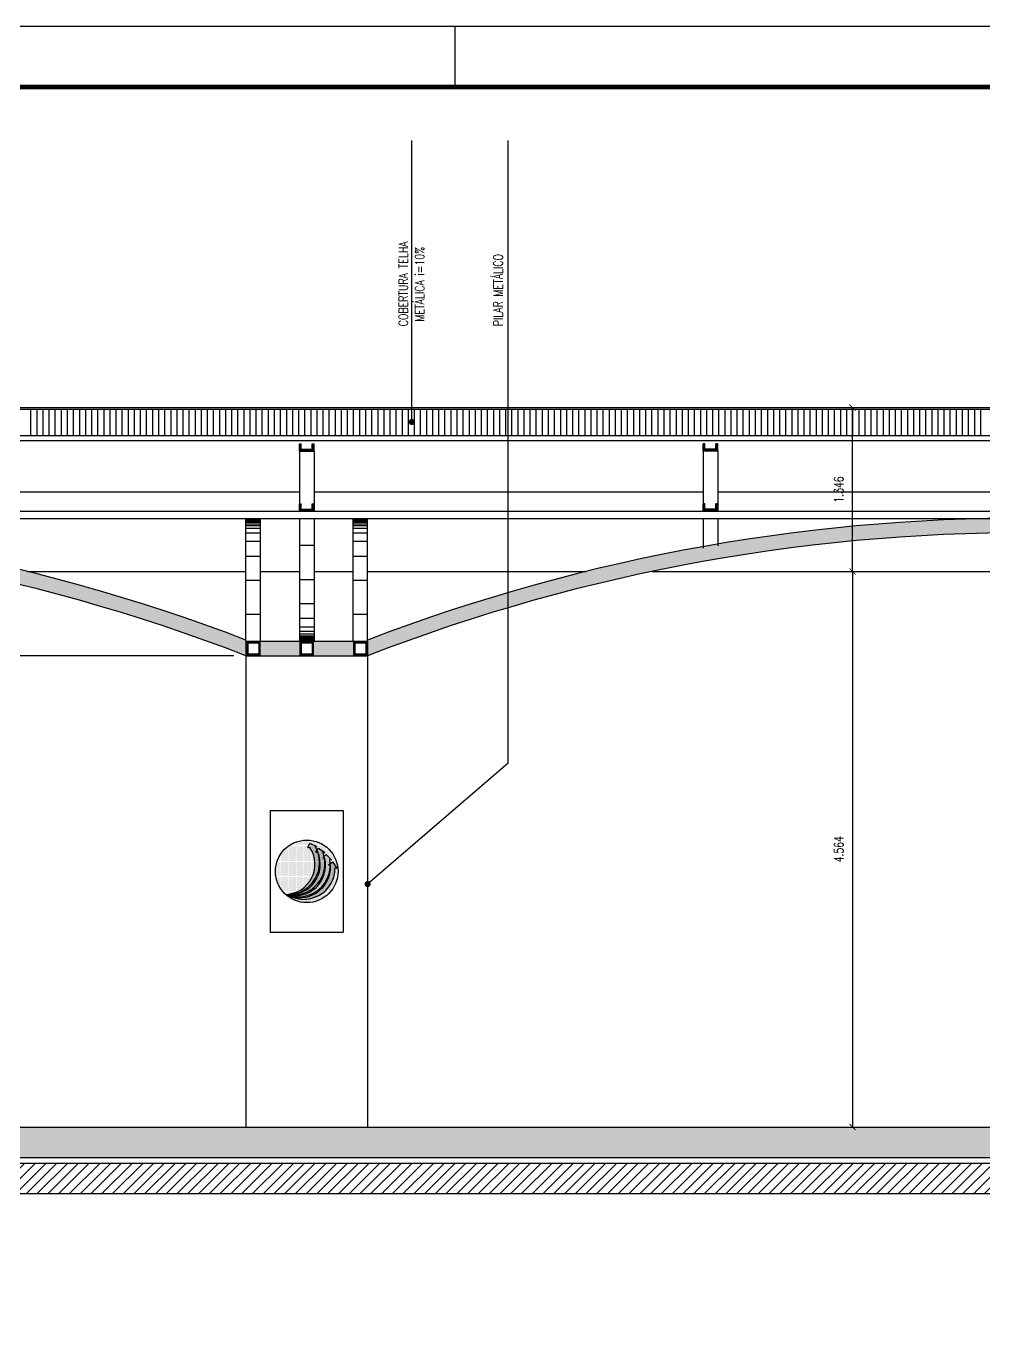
# Model space of a CAD drawing. Extents: x 231.8 to 328.5, y 64.7 to 125.7.
# Drawn here: x 286.98 to 294.85, y 82.44 to 93.19 of the extents above; entities that cross this region are included whole.
import ezdxf

# ---------------------------------------------------------------- set-up
doc = ezdxf.new("R2010")
doc.units = 0
doc.header["$LTSCALE"] = 0.1
doc.header["$MEASUREMENT"] = 0
doc.header["$PDMODE"] = 3
doc.layers.get('0').update_dxf_attribs({"linetype": 'CONTINUOUS'})
doc.layers.get('DEFPOINTS').update_dxf_attribs({"linetype": 'CONTINUOUS'})
for name, color, linetype in [('1', 7, 'CONTINUOUS'), ('ATERRO', 250, 'CONTINUOUS'), ('CALHA', 1, 'CONTINUOUS'), ('COBERTURA', 1, 'CONTINUOUS'), ('CONTRAPISO', 64, 'CONTINUOUS'), ('CONTRAPISO1', 7, 'CONTINUOUS'), ('COTAS', 1, 'CONTINUOUS'), ('ESTRUTURA_METÁLICA', 250, 'CONTINUOUS'), ('INDIC', 1, 'CONTINUOUS'), ('PISO', 250, 'CONTINUOUS'), ('PRANCHA', 15, 'CONTINUOUS'), ('TEXTO_PISO_ÁREA', 1, 'CONTINUOUS')]:
    doc.layers.add(name, color=color, linetype=linetype)
doc.styles.add('STYLE1', font='romans.shx', dxfattribs={"width": 0.75, "height": 0.075})
doc.dimstyles.get("Standard").update_dxf_attribs({"dimtxt": 0.18, "dimasz": 0.18, "dimexe": 0.18, "dimexo": 0.0625, "dimgap": 0.09, "dimtad": 0, "dimtih": 1, "dimtoh": 1, "dimdec": 4, "dimzin": 0, "dimdsep": 46, "dimtxsty": 'Standard', "dimcen": 0.09, "dimadec": 0, "dimazin": 0, "dimtfac": 1, "dimtdec": 4, "dimtofl": 0, "dimtmove": 0, "dimatfit": 3, "dimfxl": 1, "dimtolj": 1, "dimtzin": 0, "dimarcsym": 0})

# ---------------------------------------------------------------- blocks, each defined once
blk = doc.blocks.new('_ARCHTICK')
at = {"color": 0, "linetype": 'ByBlock', "const_width": 0.15}
blk.add_lwpolyline([(-0.5, -0.5), (0.5, 0.5)], dxfattribs=at)
blk = doc.blocks.new('*D198')
at = {"color": 1, "linetype": 'ByBlock'}
for p, q in [((288.6864198995581, 88.02217440926124), (284.963445198576, 88.02217440926124)), ((285.063445198576, 88.02217440926124), (285.063445198576, 84.15081035262688))]:
    blk.add_line(p, q, dxfattribs=at)
at = {"layer": 'DEFPOINTS', "color": 0, "linetype": 'ByBlock'}
for p in [(288.7864198995582, 88.02217440926124), (285.063445198576, 84.15081035262688), (285.063445198576, 84.15081035262688)]:
    blk.add_point(p, dxfattribs=at)
at = {"color": 1, "linetype": 'ByBlock', "xscale": 0.05, "yscale": 0.05, "zscale": 0.05}
for p, rotation in [((285.063445198576, 88.02217440926124), 90), ((285.063445198576, 84.15081035262688), 270)]:
    blk.add_blockref('_ARCHTICK', p, dxfattribs=dict(at, rotation=rotation))
at = {"color": 60, "linetype": 'ByBlock', "insert": (284.950945198576, 86.08649238094405), "char_height": 0.075, "attachment_point": 5, "rotation": 90, "style": 'STYLE1'}
blk.add_mtext('\\A1;3.871', dxfattribs=at)
blk = doc.blocks.new('LOGO2')
h = blk.add_hatch()
h.set_pattern_fill('DOTS', color=142, scale=0.1406047053533399, style=0)
h.set_pattern_definition([(0, (-113.5994668632571, -38.83720869109546), (0.004393897042291872, 0.008787794084583744), [0, -0.008787794084583744])])
h.paths.add_polyline_path([(-0.2568859004041713, 0, 1), (0.2568859004041997, 0, 1)])
h.paths.add_polyline_path([(-0.1669609380720374, -0.1885907443810311, 4.985629517762175e-05), (-0.1669114954071347, -0.1885879678172273, -9.302417994409689e-05), (-0.1670032412278601, -0.1885770110675082, 1.169002428223269e-05), (-0.166993032744017, -0.188583585936513, 3.165775487583334e-05)], flags=16)
h.paths.add_polyline_path([(0.08928511587282628, 0.1577615561193255), (0.074148812675503, 0.1583604855545389), (0.08340909513259476, 0.1728039796749528, -0.01555125069868688)], flags=16)
h.paths.add_polyline_path([(0.131526413042792, 0.1106614895159481), (0.1579616549080924, 0.1392912022845252), (0.2036073131861258, 0.09492120699624707), (0.1887709578084582, 0.0981610170533429, -0.04833962993037491), (0.1931100041027207, 0.04825538017178133), (0.1936666366125337, 0.04802609960434268, -0.5803245749399369), (-0.1666919044182009, -0.1887739768360035, 0.0001785599994759803), (-0.1665207511369715, -0.1888454372163579, 0.5803612599674147), (0.1469139580413525, 0.1073013163622392)])
at = {"layer": '1'}
blk.add_hatch(color=96, dxfattribs=at).paths.add_polyline_path([(0.06804305880763195, 0.2031286689538376), (0.08308842789404025, 0.2051903864791171), (0.02496509862629637, 0.2311499934937586), (0.009992056236313829, 0.1951737448390247), (0.02559638007062404, 0.1973120578132352, -0.5803612599674859), (-0.1668323892957631, -0.18858350486272, 0.5321307491778821), (0.08928511587282628, 0.1577615561193255), (0.074148812675503, 0.1583604855545389), (0.08340909513259476, 0.1728039796749528, 0.03276374935495142)])
h = blk.add_hatch(color=240, dxfattribs=at)
edge = h.paths.add_edge_path()
edge.add_line((0.07414881267538931, 0.1583604855544536), (0.0951809932916774, 0.1911649036138243))
edge.add_line((0.0951809932916774, 0.1911649036138101), (0.1478706084356531, 0.1554433826846235))
edge.add_line((0.1478706084356531, 0.1554433826846235), (0.1326965087947372, 0.156043807689926))
edge.add_arc((-0.1104470408379825, 0.06486315131633091), 0.2596780657366896, -102.58885146852668, 20.556422306076627, ccw=False)
edge.add_arc((-0.1375113962388355, 0.05798195211325208), 0.2483165142426628, 263.1693987395513, 383.6862751512488)
edge.add_line((0.089886649569479, 0.1577377539906024), (0.07414881267553142, 0.1583604855545246))
h = blk.add_hatch(color=96, dxfattribs=at)
h.paths.add_polyline_path([(0.1579616549080924, 0.1392912022845394), (0.1426951303509441, 0.1227573564709701, -0.01490974080014694), (0.1456955902310426, 0.1075673709413252), (0.1469139580413525, 0.1073013163622392, -0.5803612599674779), (-0.1665207511369999, -0.1888454372163579, 0.5321307491778573), (0.1931100041027491, 0.04825538017176711), (0.1791035428115606, 0.05402473308602396), (0.1927672941813512, 0.0644011126133961, 0.03276374935493968), (0.1887709578084298, 0.0981610170533429), (0.2036073131861258, 0.09492120699624707)])
h.paths.add_polyline_path([(0.1426951303509441, 0.1227573564709701), (0.1315264130428204, 0.1106614895160334), (0.1456955902310426, 0.1075673709413252, 0.01490974080014694)], flags=16)
h = blk.add_hatch(color=240, dxfattribs=at)
edge = h.paths.add_edge_path()
edge.add_line((0.2332809749576086, 0.03170869482769945), (0.2473224113931849, 0.02592493542299223))
edge.add_line((0.2473224113932133, 0.02592493542299223), (0.2101369900131829, 0.07759182073945681))
edge.add_line((0.2101369900131544, 0.07759182073945681), (0.1791035428115322, 0.05402473308600975))
edge.add_line((0.1791035428115322, 0.05402473308602396), (0.1936666366143527, 0.04802609960360371))
edge.add_arc((-0.05416931935579328, 0.03258491522956319), 0.2483165142426628, -116.9517254616157, 3.5651509498642895, ccw=False)
edge.add_arc((-0.02638959647447336, 0.02973583952520187), 0.2596780657366896, 237.2900243303021, 360.4352981046857)
at = {"color": 142}
blk.add_circle((0, 0), 0.2568859004041864, dxfattribs=at)
at = {"layer": '1', "color": 96}
for p, q in [((0.009992056236228564, 0.195173744838911), (0.02496509862626795, 0.2311499934937444)), ((0.02496509862626795, 0.2311499934937444), (0.08308842789398341, 0.2051903864791171)), ((0.009992056236370672, 0.1951737448390389), (0.02559638007065246, 0.1973120578132352)), ((0.06804305880760353, 0.2031286689538376), (0.08308842789398341, 0.2051903864791171)), ((0.1315264130427636, 0.1106614895159481), (0.1579616549080924, 0.1392912022845252)), ((0.1315264130429341, 0.110661489516005), (0.1469139580413241, 0.1073013163622392)), ((0.1579616549080924, 0.1392912022845252), (0.2036073131861258, 0.09492120699624707)), ((0.1887709578084298, 0.0981610170533429), (0.2036073131861258, 0.09492120699624707))]:
    blk.add_line(p, q, dxfattribs=at)
at = {"layer": '1', "color": 240}
for p, q in [((0.07414881267538931, 0.1583604855544536), (0.0951809932916774, 0.1911649036138101)), ((0.07414881267553142, 0.1583604855545246), (0.089886649569479, 0.1577377539906024)), ((0.0951809932916774, 0.1911649036138101), (0.1478706084356531, 0.1554433826846235)), ((0.1326965087947372, 0.156043807689926), (0.1478706084356531, 0.1554433826846235)), ((0.1791035428115322, 0.05402473308602396), (0.2101369900131544, 0.07759182073945681)), ((0.1791035428115322, 0.05402473308602396), (0.1936666366143243, 0.0480260996035895)), ((0.2101369900131544, 0.07759182073945681), (0.2473224113931849, 0.02592493542299223)), ((0.2332809749576086, 0.03170869482769945), (0.2473224113931849, 0.02592493542299223))]:
    blk.add_line(p, q, dxfattribs=at)
for centre, radius, start, end in [((-0.1375113962388355, 0.05798195211325208), 0.2483165142426628, 263.1693987395513, 23.68627515124875), ((-0.1104470408380109, 0.06486315131633091), 0.2596780657366896, 257.4111485314732, 20.55642230607669), ((-0.05416931935579328, 0.03258491522956319), 0.2483165142426628, 243.0482745383843, 3.565150949864321), ((-0.02638959647444494, 0.02973583952520187), 0.2596780657366896, 237.2900243303021, 0.4352981046857129)]:
    blk.add_arc(centre, radius, start, end, dxfattribs=at)
at = {"layer": '1', "color": 96}
for centre, radius, start, end in [((-0.1554145695912723, 0.0708434236122315), 0.2596780657366896, 267.4799417415421, 30.62521551614551), ((-0.1808590513038837, 0.0593365306296505), 0.2483165142426628, 273.2381919496201, 33.75506836131757), ((-0.09440537502706547, 0.04876866963368798), 0.2483165142426628, 253.1170677484373, 13.63394416013477), ((-0.06655539490418505, 0.05082021609673859), 0.2596780657366896, 247.3588175403592, 10.50409131496271)]:
    blk.add_arc(centre, radius, start, end, dxfattribs=at)
blk = doc.blocks.new('*D205')
at = {"color": 1, "linetype": 'ByBlock'}
blk.add_line((293.7678402004917, 88.71440073817834), (293.7678402004917, 84.15081035262688), dxfattribs=at)
at = {"layer": 'DEFPOINTS', "color": 0, "linetype": 'ByBlock'}
for p in [(293.7678402004917, 88.71440073817834), (293.7678402004917, 84.15081035262688), (293.7678402004917, 84.15081035262688)]:
    blk.add_point(p, dxfattribs=at)
at = {"color": 1, "linetype": 'ByBlock', "xscale": 0.05, "yscale": 0.05, "zscale": 0.05}
for p, rotation in [((293.7678402004917, 88.71440073817834), 90), ((293.7678402004917, 84.15081035262688), 270)]:
    blk.add_blockref('_ARCHTICK', p, dxfattribs=dict(at, rotation=rotation))
at = {"color": 60, "linetype": 'ByBlock', "insert": (293.6553402004917, 86.43260554540261), "char_height": 0.075, "attachment_point": 5, "rotation": 90, "style": 'STYLE1'}
blk.add_mtext('\\A1;4.564', dxfattribs=at)
blk = doc.blocks.new('*D206')
at = {"color": 1, "linetype": 'ByBlock'}
blk.add_line((293.7678402004917, 88.71440073817834), (293.7678402004917, 90.0608103526231), dxfattribs=at)
at = {"layer": 'DEFPOINTS', "color": 0, "linetype": 'ByBlock'}
for p in [(293.7678402004917, 90.0608103526231), (293.7678402004917, 90.0608103526231), (293.7678402004917, 88.71440073817834)]:
    blk.add_point(p, dxfattribs=at)
at = {"color": 1, "linetype": 'ByBlock', "xscale": 0.05, "yscale": 0.05, "zscale": 0.05}
for p, rotation in [((293.7678402004917, 90.0608103526231), 90), ((293.7678402004917, 88.71440073817834), 270)]:
    blk.add_blockref('_ARCHTICK', p, dxfattribs=dict(at, rotation=rotation))
at = {"color": 60, "linetype": 'ByBlock', "insert": (293.6553402004917, 89.38760554540072), "char_height": 0.075, "attachment_point": 5, "rotation": 90, "style": 'STYLE1'}
blk.add_mtext('\\A1;1.346', dxfattribs=at)

msp = doc.modelspace()

# ---------------------------------------------------------------- hatches: boundary and pattern name
at = {"layer": 'ATERRO'}
h = msp.add_hatch(dxfattribs=at)
h.set_pattern_fill('ANSI31', color=256, scale=0.5, style=0)
h.set_pattern_definition([(45, (0, 0), (-0.04419417382415922, 0.04419417382415922), [])])
h.paths.add_polyline_path([(308.0617266940718, 83.85081035262671), (282.6034071976659, 83.85081035262705), (282.6034071976659, 83.60081035262705), (308.002934392641, 83.60081035262671)])
at = {"layer": 'CONTRAPISO1'}
h = msp.add_hatch(dxfattribs=at)
h.set_pattern_fill('AR-CONC', color=256, scale=0.02, style=0)
h.set_pattern_definition([(50, (0, 0), (0.1434520365201507, -0.01255042699651902), [0.015, -0.165]), (355, (0, 0), (-0.0277502667226, 0.1504384267400024), [0.012, -0.132]), (100.4514, (0.011954336, -0.001045868), (0.1157018763428043, 0.1378879084121907), [0.012748038, -0.1402284224]), (46.18420000000001, (0, 0.04), (0.2134482097251289, -0.03310380286580362), [0.0225, -0.2475]), (96.6356, (0.017787349, 0.0372413386), (0.1869325411097407, 0.1948235741800884), [0.0191220576, -0.2103426]), (351.1842, (0, 0.04), (0.1869323890267254, 0.1948237201850649), [0.018, -0.198]), (21, (0.02, 0.03), (0.1193814104236923, -0.08052377813306777), [0.015, -0.165]), (326.0000000000001, (0.02, 0.03), (0.04866306638431635, 0.1450300090093706), [0.012, -0.132]), (71.4514, (0.0299484466, 0.0232896788), (0.168044525716298, 0.06450609934199047), [0.012748038, -0.1402284224]), (37.50000000000001, (0, 0), (0.002431971063458134, 0.0665787707662623), [0, -0.1304, 0, -0.134, 0, -0.1325]), (7.499999999999999, (0, 0), (0.05261390748842972, 0.07888234237647206), [0, -0.0764, 0, -0.1274, 0, -0.0505]), (327.5, (-0.0446, 0), (0.1067644872344818, -0.00451097434687596), [0, -0.05, 0, -0.156, 0, -0.207]), (317.5, (-0.0646, 0), (0.1166372338684772, 0.02002099646646353), [0, -0.065, 0, -0.1036, 0, -0.147])])
h.paths.add_polyline_path([(308.1322774557886, 84.15081035262686), (283.6564198995582, 84.15081035262688), (283.6564198995582, 84.05081035262685), (282.6034071976659, 84.05081035262684), (282.6034071976659, 83.90081035262705), (308.073485154358, 83.90081035262705)])
at = {"layer": 'ESTRUTURA_METÁLICA'}
for points in [[(289.2264198995583, 89.76350714826393), (289.2414198995582, 89.7635071482639), (289.2414198995583, 89.71820789453719), (289.3314198995582, 89.71820789453727), (289.3314198995582, 89.76350714826393), (289.3464198995583, 89.76350714826395), (289.3464198995583, 89.70320789453726), (289.2264198995582, 89.70320789453723)], [(292.6614198995581, 89.76350714826383), (292.6464198995582, 89.7635071482638), (292.6464198995581, 89.71820789453709), (292.5564198995581, 89.71820789453717), (292.5564198995581, 89.76350714826383), (292.5414198995581, 89.76350714826386), (292.5414198995581, 89.70320789453716), (292.6614198995582, 89.70320789453713)], [(289.2264198995583, 89.27110960634991), (289.2414198995582, 89.27110960634988), (289.2414198995583, 89.22581035262317), (289.3314198995582, 89.22581035262326), (289.3314198995582, 89.27110960634991), (289.3464198995583, 89.27110960634994), (289.3464198995583, 89.21081035262324), (289.2264198995582, 89.21081035262321)], [(292.6614198995581, 89.27110960634981), (292.6464198995582, 89.27110960634978), (292.6464198995581, 89.22581035262307), (292.5564198995581, 89.22581035262316), (292.5564198995581, 89.27110960634981), (292.5414198995581, 89.27110960634984), (292.5414198995581, 89.21081035262314), (292.6614198995582, 89.21081035262311)], [(283.619634141387, 89.15081035262686), (283.1564198995582, 89.15081035262686), (283.1564198995582, 89.03079601913512, -0.09669370616896839), (288.7864198995582, 88.02217440926128), (288.7864198995582, 88.14217440926498), (288.7864198995582, 88.15081035262314, 0.08812032052902802)], [(295.416419899558, 89.03079601913512), (295.416419899558, 89.15081035262686), (294.9532056577293, 89.15081035262686, 0.088120320529027), (289.7864198995582, 88.15081035262314), (289.7864198995582, 88.14217440926498), (289.7864198995582, 88.02217440926128, -0.09669370616896684)]]:
    msp.add_hatch(color=256, dxfattribs=at).paths.add_polyline_path(points)
h = msp.add_hatch(color=256, dxfattribs=at)
h.paths.add_polyline_path([(289.7864198995582, 88.14217440926498), (289.6664198995581, 88.142174409265), (288.9064198995582, 88.14217440926498), (288.7864198995582, 88.14217440926498), (288.7864198995582, 88.02217440926498), (288.9064198995582, 88.02217440926498), (289.6664198995581, 88.02217440926498), (289.7864198995582, 88.02217440926498)])
h.paths.add_polyline_path([(289.2414198995581, 88.127174409265), (289.3314198995582, 88.12717440926498), (289.3314198995582, 88.03717440926498), (289.2414198995581, 88.03717440926498)], flags=16)
h.paths.add_polyline_path([(288.8914198995582, 88.03717440926498), (288.8014198995581, 88.03717440926499), (288.8014198995581, 88.12717440926498), (288.8914198995583, 88.12717440926501)], flags=16)
h.paths.add_polyline_path([(289.681419899558, 88.12717440926501), (289.7714198995582, 88.12717440926497), (289.7714198995582, 88.03717440926498), (289.6814198995581, 88.03717440926498)], flags=16)
h = msp.add_hatch(color=256, dxfattribs=at)
h.paths.add_polyline_path([(288.9064198995583, 88.14217440926501), (288.7864198995582, 88.14217440926498), (288.7864198995582, 88.02217440926498), (288.9064198995582, 88.02217440926498)])
h.paths.add_polyline_path([(288.8914198995583, 88.03717440926499), (288.8014198995581, 88.03717440926499), (288.8014198995581, 88.12717440926498), (288.8914198995582, 88.127174409265)], flags=16)
h = msp.add_hatch(color=256, dxfattribs=at)
h.paths.add_polyline_path([(289.3464198995582, 88.14217440926498), (289.2264198995581, 88.142174409265), (289.2264198995581, 88.02217440926498), (289.3464198995582, 88.02217440926498)])
h.paths.add_polyline_path([(289.3314198995582, 88.12717440926498), (289.3314198995582, 88.03717440926498), (289.2414198995581, 88.03717440926498), (289.2414198995581, 88.12717440926501)], flags=16)
h = msp.add_hatch(color=256, dxfattribs=at)
h.paths.add_polyline_path([(289.7864198995582, 88.14217440926498), (289.666419899558, 88.142174409265), (289.6664198995581, 88.02217440926498), (289.7864198995582, 88.02217440926498)])
h.paths.add_polyline_path([(289.7714198995582, 88.12717440926498), (289.7714198995582, 88.03717440926498), (289.6814198995581, 88.03717440926498), (289.6814198995581, 88.12717440926501)], flags=16)

# ---------------------------------------------------------------- linework, layer by layer
at = {"layer": 'ATERRO'}
for p, q in [((308.0617266940717, 83.8508103526267), (282.6034071976659, 83.85081035262705)), ((308.002934392641, 83.60081035262671), (282.6034071976659, 83.60081035262705))]:
    msp.add_line(p, q, dxfattribs=at)
at = {"layer": 'CALHA'}
for p, q in [((289.2264198995582, 89.3648352904336), (286.0314198995582, 89.3648352904336)), ((292.5414198995582, 89.36483529043362), (289.3464198995582, 89.3648352904336)), ((295.8564198995581, 89.36483529043365), (292.6614198995582, 89.36483529043362))]:
    msp.add_line(p, q, dxfattribs=at)
at = {"layer": 'COBERTURA'}
for p, q in [((309.5184409941994, 90.04513454422238), (283.1714198995584, 90.04513454422231)), ((287.0214198995592, 89.8288313398407), (287.0214198995592, 90.04513454422157)), ((287.0714198995592, 89.8288313398407), (287.0714198995593, 90.04513454422157)), ((287.1214198995592, 89.8288313398407), (287.1214198995592, 90.04513454422157)), ((287.1714198995592, 89.8288313398407), (287.1714198995593, 90.04513454422157)), ((287.2214198995592, 89.8288313398407), (287.2214198995592, 90.04513454422157)), ((287.2714198995592, 89.8288313398407), (287.2714198995593, 90.04513454422157)), ((287.3214198995593, 89.8288313398407), (287.3214198995593, 90.04513454422157)), ((287.3714198995593, 89.8288313398407), (287.3714198995593, 90.04513454422157)), ((287.4214198995593, 89.8288313398407), (287.4214198995593, 90.04513454422157)), ((287.4714198995593, 89.8288313398407), (287.4714198995594, 90.04513454422157)), ((287.5214198995593, 89.8288313398407), (287.5214198995593, 90.04513454422157)), ((287.5714198995593, 89.8288313398407), (287.5714198995594, 90.04513454422157)), ((287.6214198995593, 89.8288313398403), (287.6214198995593, 90.04513454422117)), ((287.6714198995593, 89.8288313398403), (287.6714198995593, 90.04513454422117)), ((287.7214198995594, 89.8288313398403), (287.7214198995594, 90.04513454422117)), ((287.7714198995593, 89.8288313398403), (287.7714198995594, 90.04513454422117)), ((287.8214198995593, 89.8288313398403), (287.8214198995594, 90.04513454422117)), ((287.8714198995593, 89.8288313398403), (287.8714198995594, 90.04513454422117)), ((287.9214198995594, 89.8288313398403), (287.9214198995594, 90.04513454422117)), ((287.9714198995594, 89.8288313398403), (287.9714198995594, 90.04513454422117)), ((288.0214198995594, 89.82883133984019), (288.0214198995594, 90.04513454422106)), ((288.0714198995594, 89.82883133984019), (288.0714198995594, 90.04513454422106)), ((288.1214198995594, 89.82883133984019), (288.1214198995594, 90.04513454422106)), ((288.1714198995594, 89.82883133984019), (288.1714198995595, 90.04513454422106)), ((288.2214198995594, 89.82883133984019), (288.2214198995595, 90.04513454422106)), ((288.2714198995594, 89.82883133984019), (288.2714198995595, 90.04513454422106)), ((288.3214198995595, 89.82883133984019), (288.3214198995595, 90.04513454422106)), ((288.3714198995594, 89.82883133984019), (288.3714198995595, 90.04513454422106)), ((288.4214198995595, 89.82883133984008), (288.4214198995595, 90.04513454422094)), ((288.4714198995595, 89.82883133984008), (288.4714198995595, 90.04513454422094)), ((288.5214198995595, 89.82883133984008), (288.5214198995595, 90.04513454422094)), ((288.5714198995595, 89.82883133984008), (288.5714198995595, 90.04513454422094)), ((288.6214198995594, 89.82883133984008), (288.6214198995596, 90.04513454422094)), ((288.6714198995595, 89.82883133984008), (288.6714198995595, 90.04513454422094)), ((288.7214198995595, 89.82883133984008), (288.7214198995596, 90.04513454422094)), ((288.7714198995595, 89.82883133984008), (288.7714198995595, 90.04513454422094)), ((288.8214198995595, 89.82883133983997), (288.8214198995596, 90.04513454422083)), ((288.8714198995596, 89.82883133983997), (288.8714198995597, 90.04513454422083)), ((288.9214198995596, 89.82883133983997), (288.9214198995596, 90.04513454422083)), ((288.9714198995596, 89.82883133983997), (288.9714198995597, 90.04513454422083)), ((289.0214198995596, 89.82883133983997), (289.0214198995596, 90.04513454422083)), ((289.0714198995597, 89.82883133983997), (289.0714198995597, 90.04513454422083)), ((289.1214198995597, 89.82883133983997), (289.1214198995597, 90.04513454422083)), ((289.1714198995596, 89.82883133983997), (289.1714198995597, 90.04513454422083)), ((289.2214198995597, 89.82883133983997), (289.2214198995597, 90.04513454422083)), ((289.2714198995596, 89.82883133983997), (289.2714198995598, 90.04513454422083)), ((289.3214198995597, 89.82883133983997), (289.3214198995597, 90.04513454422083)), ((289.3714198995597, 89.82883133983997), (289.3714198995598, 90.04513454422083)), ((289.4214198995597, 89.82883133983997), (289.4214198995597, 90.04513454422083)), ((289.4714198995597, 89.82883133983997), (289.4714198995598, 90.04513454422083)), ((289.5214198995598, 89.82883133983997), (289.5214198995598, 90.04513454422083)), ((289.5714198995597, 89.82883133983997), (289.5714198995598, 90.04513454422083)), ((289.6214198995598, 89.82883133983997), (289.6214198995598, 90.04513454422083)), ((289.6714198995597, 89.82883133983997), (289.6714198995599, 90.04513454422083)), ((289.7214198995598, 89.82883133983997), (289.7214198995598, 90.04513454422083)), ((289.7714198995598, 89.82883133983997), (289.7714198995599, 90.04513454422083)), ((289.8214198995598, 89.82883133983997), (289.8214198995598, 90.04513454422083)), ((289.8714198995598, 89.82883133983997), (289.8714198995599, 90.04513454422083)), ((289.9214198995599, 89.82883133983997), (289.9214198995599, 90.04513454422083)), ((289.9714198995598, 89.82883133983997), (289.9714198995599, 90.04513454422083)), ((290.0214198995599, 89.82883133983997), (290.0214198995599, 90.04513454422083)), ((290.0714198995598, 89.82883133983997), (290.0714198995599, 90.04513454422083)), ((290.1214198995599, 89.82883133983997), (290.1214198995599, 90.04513454422083)), ((290.1714198995599, 89.82883133983997), (290.17141989956, 90.04513454422083)), ((290.2214198995599, 89.82883133983997), (290.2214198995599, 90.04513454422083)), ((290.2714198995599, 89.82883133983997), (290.27141989956, 90.04513454422083)), ((290.3214198995599, 89.82883133983997), (290.3214198995599, 90.04513454422083)), ((290.3714198995599, 89.82883133983997), (290.37141989956, 90.04513454422083)), ((290.42141989956, 89.82883133983957), (290.42141989956, 90.04513454422043)), ((290.4714198995599, 89.82883133983957), (290.47141989956, 90.04513454422043)), ((290.52141989956, 89.82883133983957), (290.52141989956, 90.04513454422043)), ((290.5714198995599, 89.82883133983957), (290.57141989956, 90.04513454422043)), ((290.62141989956, 89.82883133983957), (290.62141989956, 90.04513454422043)), ((290.67141989956, 89.82883133983957), (290.67141989956, 90.04513454422043)), ((290.72141989956, 89.82883133983957), (290.72141989956, 90.04513454422043)), ((290.77141989956, 89.82883133983957), (290.77141989956, 90.04513454422043)), ((290.8214198995601, 89.82883133983945), (290.8214198995601, 90.04513454422032)), ((290.87141989956, 89.82883133983945), (290.8714198995601, 90.04513454422032)), ((290.9214198995601, 89.82883133983945), (290.9214198995601, 90.04513454422032)), ((290.97141989956, 89.82883133983945), (290.9714198995601, 90.04513454422032)), ((291.02141989956, 89.82883133983945), (291.0214198995601, 90.04513454422032)), ((291.0714198995601, 89.82883133983945), (291.0714198995601, 90.04513454422032)), ((291.1214198995601, 89.82883133983945), (291.1214198995601, 90.04513454422032)), ((291.1714198995601, 89.82883133983945), (291.1714198995601, 90.04513454422032)), ((291.2214198995601, 89.82883133983934), (291.2214198995601, 90.0451345442202)), ((291.2714198995601, 89.82883133983934), (291.2714198995601, 90.0451345442202)), ((291.3214198995601, 89.82883133983934), (291.3214198995602, 90.0451345442202)), ((291.3714198995601, 89.82883133983934), (291.3714198995601, 90.0451345442202)), ((291.4214198995601, 89.82883133983934), (291.4214198995602, 90.0451345442202)), ((291.4714198995601, 89.82883133983934), (291.4714198995601, 90.0451345442202)), ((291.5214198995602, 89.82883133983934), (291.5214198995602, 90.0451345442202)), ((291.5714198995602, 89.82883133983934), (291.5714198995602, 90.0451345442202)), ((291.6214198995602, 89.82883133983923), (291.6214198995602, 90.04513454422009)), ((291.6714198995602, 89.82883133983923), (291.6714198995602, 90.04513454422009)), ((291.7214198995602, 89.82883133983923), (291.7214198995603, 90.04513454422009)), ((291.7714198995602, 89.82883133983923), (291.7714198995602, 90.04513454422009)), ((291.8214198995602, 89.82883133983923), (291.8214198995603, 90.04513454422009)), ((291.8714198995602, 89.82883133983923), (291.8714198995602, 90.04513454422009)), ((291.9214198995602, 89.82883133983923), (291.9214198995603, 90.04513454422009)), ((291.9714198995603, 89.82883133983923), (291.9714198995603, 90.04513454422009)), ((292.0214198995602, 89.82883133983923), (292.0214198995603, 90.04513454422009)), ((292.0714198995603, 89.82883133983923), (292.0714198995603, 90.04513454422009)), ((292.1214198995603, 89.82883133983923), (292.1214198995604, 90.04513454422009)), ((292.1714198995603, 89.82883133983923), (292.1714198995603, 90.04513454422009)), ((292.2214198995603, 89.82883133983923), (292.2214198995604, 90.04513454422009)), ((292.2714198995603, 89.82883133983923), (292.2714198995603, 90.04513454422009)), ((292.3214198995603, 89.82883133983923), (292.3214198995604, 90.04513454422009)), ((292.3714198995604, 89.82883133983923), (292.3714198995604, 90.04513454422009)), ((292.4214198995603, 89.82883133983923), (292.4214198995604, 90.04513454422009)), ((292.4714198995604, 89.82883133983923), (292.4714198995604, 90.04513454422009)), ((292.5214198995604, 89.82883133983923), (292.5214198995604, 90.04513454422009)), ((292.5714198995604, 89.82883133983923), (292.5714198995604, 90.04513454422009)), ((292.6214198995604, 89.82883133983923), (292.6214198995605, 90.04513454422009)), ((292.6714198995604, 89.82883133983923), (292.6714198995604, 90.04513454422009)), ((292.7214198995604, 89.82883133983923), (292.7214198995605, 90.04513454422009)), ((292.7714198995604, 89.82883133983923), (292.7714198995604, 90.04513454422009)), ((292.8214198995604, 89.82883133983923), (292.8214198995605, 90.04513454422009)), ((292.8714198995605, 89.82883133983923), (292.8714198995605, 90.04513454422009)), ((292.9214198995605, 89.82883133983923), (292.9214198995605, 90.04513454422009)), ((292.9714198995605, 89.82883133983923), (292.9714198995605, 90.04513454422009)), ((293.0214198995605, 89.82883133983923), (293.0214198995606, 90.04513454422009)), ((293.0714198995605, 89.82883133983923), (293.0714198995605, 90.04513454422009)), ((293.1214198995605, 89.82883133983923), (293.1214198995606, 90.04513454422009)), ((293.1714198995605, 89.82883133983883), (293.1714198995605, 90.04513454421969)), ((293.2214198995605, 89.82883133983883), (293.2214198995605, 90.04513454421969)), ((293.2714198995606, 89.82883133983883), (293.2714198995606, 90.04513454421969)), ((293.3214198995605, 89.82883133983883), (293.3214198995606, 90.04513454421969)), ((293.3714198995605, 89.82883133983883), (293.3714198995606, 90.04513454421969)), ((293.4214198995605, 89.82883133983883), (293.4214198995606, 90.04513454421969)), ((293.4714198995606, 89.82883133983883), (293.4714198995606, 90.04513454421969)), ((293.5214198995606, 89.82883133983883), (293.5214198995606, 90.04513454421969)), ((293.5714198995606, 89.82883133983871), (293.5714198995606, 90.04513454421958)), ((293.6214198995606, 89.82883133983871), (293.6214198995606, 90.04513454421958)), ((293.6714198995606, 89.82883133983871), (293.6714198995606, 90.04513454421958)), ((293.7214198995606, 89.82883133983871), (293.7214198995607, 90.04513454421958)), ((293.7714198995606, 89.82883133983871), (293.7714198995607, 90.04513454421958)), ((293.8214198995606, 89.82883133983871), (293.8214198995607, 90.04513454421958)), ((293.8714198995607, 89.82883133983871), (293.8714198995607, 90.04513454421958)), ((293.9214198995606, 89.82883133983871), (293.9214198995607, 90.04513454421958)), ((293.9714198995607, 89.8288313398386), (293.9714198995607, 90.04513454421947)), ((294.0214198995607, 89.8288313398386), (294.0214198995607, 90.04513454421947)), ((294.0714198995607, 89.8288313398386), (294.0714198995607, 90.04513454421947)), ((294.1214198995607, 89.8288313398386), (294.1214198995607, 90.04513454421947)), ((294.1714198995606, 89.8288313398386), (294.1714198995608, 90.04513454421947)), ((294.2214198995607, 89.8288313398386), (294.2214198995607, 90.04513454421947)), ((294.2714198995607, 89.8288313398386), (294.2714198995608, 90.04513454421947)), ((294.3214198995607, 89.8288313398386), (294.3214198995607, 90.04513454421947)), ((294.3714198995607, 89.82883133983849), (294.3714198995608, 90.04513454421935)), ((294.4214198995608, 89.82883133983849), (294.4214198995609, 90.04513454421935)), ((294.4714198995608, 89.82883133983849), (294.4714198995608, 90.04513454421935)), ((294.5214198995608, 89.82883133983849), (294.5214198995609, 90.04513454421935)), ((294.5714198995609, 89.82883133983849), (294.5714198995609, 90.04513454421935)), ((294.6214198995609, 89.82883133983849), (294.6214198995609, 90.04513454421935)), ((294.6714198995609, 89.82883133983849), (294.6714198995609, 90.04513454421935)), ((294.7214198995608, 89.82883133983849), (294.7214198995609, 90.04513454421935)), ((294.7714198995609, 89.82883133983849), (294.7714198995609, 90.04513454421935)), ((294.8214198995609, 89.82883133983849), (294.821419899561, 90.04513454421935)), ((309.4675731414297, 89.82883133984144), (283.1714198995583, 89.82883133984144)), ((309.45811945636, 89.78863183735693), (283.1714198995583, 89.78863183735696))]:
    msp.add_line(p, q, dxfattribs=at)
at = {"layer": 'CONTRAPISO'}
for p, q in [((283.6564198995582, 84.15081035262688), (308.1322774557885, 84.15081035262686)), ((282.6034071976659, 83.90081035262705), (308.0734851543579, 83.90081035262705))]:
    msp.add_line(p, q, dxfattribs=at)
at = {"layer": 'COTAS', "const_width": 0.025}
msp.add_lwpolyline([(289.7739198995582, 86.14649238094593, 1), (289.7989198995581, 86.14649238094593, 1)], format="xyb", close=True, dxfattribs=at)
at = {"layer": 'ESTRUTURA_METÁLICA'}
for p, q in [((283.1464198995583, 90.06081035262308), (309.52212746161, 90.06081035262311)), ((289.2264198995582, 89.76350714826393), (289.2414198995582, 89.76350714826393)), ((289.2264198995582, 89.70320789453723), (289.2264198995582, 89.76350714826393)), ((289.2414198995582, 89.71820789453722), (289.2414198995582, 89.76350714826393)), ((289.3314198995583, 89.71820789453724), (289.3314198995583, 89.76350714826393)), ((289.3314198995582, 89.7635071482639), (289.3464198995582, 89.76350714826393)), ((289.3464198995583, 89.70320789453723), (289.3464198995583, 89.76350714826393)), ((292.5414198995581, 89.70320789453713), (292.5414198995581, 89.76350714826383)), ((292.5564198995581, 89.7635071482638), (292.5414198995582, 89.76350714826383)), ((292.5564198995581, 89.71820789453714), (292.5564198995581, 89.76350714826383)), ((292.6614198995582, 89.76350714826383), (292.6464198995582, 89.76350714826383)), ((292.6464198995582, 89.71820789453712), (292.6464198995582, 89.76350714826383)), ((292.6614198995582, 89.70320789453713), (292.6614198995582, 89.76350714826383)), ((289.2264198995582, 89.70320789453723), (289.3464198995582, 89.70320789453726)), ((289.2264198995582, 89.70320789453723), (289.2264198995582, 89.21081035262324)), ((289.2414198995582, 89.71820789453722), (289.3314198995583, 89.71820789453724)), ((289.3464198995583, 89.70320789453723), (289.3464198995582, 89.21081035262324)), ((292.6614198995582, 89.70320789453713), (292.5414198995582, 89.70320789453716)), ((292.5414198995581, 89.70320789453713), (292.5414198995582, 89.21081035262314)), ((292.6464198995582, 89.71820789453712), (292.5564198995581, 89.71820789453714)), ((292.6614198995582, 89.70320789453713), (292.6614198995582, 89.21081035262314)), ((289.2264198995582, 89.27110960634991), (289.2414198995582, 89.27110960634991)), ((289.2264198995582, 89.21081035262321), (289.2264198995582, 89.27110960634991)), ((289.2414198995582, 89.2258103526232), (289.2414198995582, 89.27110960634991)), ((289.2414198995582, 89.2258103526232), (289.3314198995583, 89.22581035262323)), ((289.3314198995583, 89.22581035262323), (289.3314198995583, 89.27110960634991)), ((289.3314198995582, 89.27110960634988), (289.3464198995582, 89.27110960634991)), ((289.3464198995583, 89.21081035262321), (289.3464198995583, 89.27110960634991)), ((292.5414198995581, 89.21081035262311), (292.5414198995581, 89.27110960634981)), ((292.5564198995581, 89.27110960634978), (292.5414198995582, 89.27110960634981)), ((292.5564198995581, 89.22581035262313), (292.5564198995581, 89.27110960634981)), ((292.6464198995582, 89.2258103526231), (292.5564198995581, 89.22581035262313)), ((292.6614198995582, 89.27110960634981), (292.6464198995582, 89.27110960634981)), ((292.6464198995582, 89.2258103526231), (292.6464198995582, 89.27110960634981)), ((292.6614198995582, 89.21081035262311), (292.6614198995582, 89.27110960634981)), ((283.1564198995582, 89.21081035263065), (309.3222336367472, 89.21081035263063)), ((283.1564198995582, 89.15081035262686), (309.308123484403, 89.15081035262685)), ((288.7864198995582, 88.14217440926498), (288.7864198995582, 89.15081035262685)), ((288.9064198995582, 88.142174409265), (288.9064198995582, 89.15081035262685)), ((289.2264198995582, 89.21081035262321), (289.3464198995582, 89.21081035262324)), ((289.2264198995581, 89.15081035262683), (289.2264198995581, 88.14217440926498)), ((289.3464198995582, 89.15081035262685), (289.3464198995582, 88.14217440926498)), ((289.6664198995581, 88.142174409265), (289.666419899558, 89.15081035262685)), ((289.7864198995582, 88.14217440926498), (289.7864198995582, 89.15081035262685)), ((292.6614198995582, 89.21081035262311), (292.5414198995582, 89.21081035262314)), ((292.5414198995582, 89.15081035262314), (292.5414198995582, 88.90630127832098)), ((292.6614198995581, 89.15081035262311), (292.6614198995582, 88.92612580988394)), ((286.9927904055892, 88.71440073817834), (288.7864198995582, 88.71440073817836)), ((288.9064198995582, 88.71440073817834), (289.2264198995581, 88.71440073817833)), ((289.3464198995582, 88.71440073817834), (289.666419899558, 88.71440073817833)), ((289.7864198995582, 88.71440073817834), (291.5800493935271, 88.71440073817834)), ((292.1192605014253, 88.71440073817834), (295.416419899558, 88.71440073817834)), ((288.7864198995582, 88.14217440926498), (288.9064198995582, 88.142174409265)), ((288.7864198995582, 88.14217440926498), (288.7864198995582, 84.15081035262688)), ((288.8014198995581, 88.12717440926497), (288.8014198995581, 88.03717440926499)), ((288.8014198995581, 88.12717440926497), (288.8914198995582, 88.127174409265)), ((288.8914198995582, 88.127174409265), (288.8914198995582, 88.03717440926498)), ((288.9064198995582, 88.14217440926498), (289.6664198995581, 88.14217440926498)), ((289.2264198995581, 88.142174409265), (289.3464198995582, 88.14217440926498)), ((289.2414198995581, 88.127174409265), (289.2414198995581, 88.03717440926498)), ((289.2414198995581, 88.127174409265), (289.3314198995582, 88.12717440926498)), ((289.3314198995582, 88.12717440926498), (289.3314198995582, 88.03717440926498)), ((289.6664198995581, 88.142174409265), (289.7864198995582, 88.14217440926498)), ((289.681419899558, 88.127174409265), (289.7714198995582, 88.12717440926498)), ((289.681419899558, 88.127174409265), (289.681419899558, 88.03717440926498)), ((289.7714198995582, 88.12717440926498), (289.7714198995582, 88.03717440926498)), ((289.7864198995582, 88.14217440926498), (289.7864198995582, 84.15081035262688)), ((288.7864198995582, 88.02217440926498), (288.9064198995582, 88.02217440926498)), ((288.8014198995581, 88.03717440926499), (288.8914198995582, 88.03717440926498)), ((288.9064198995582, 88.02217440926498), (289.6664198995581, 88.02217440926498)), ((289.2264198995581, 88.02217440926498), (289.3464198995582, 88.02217440926498)), ((289.2414198995581, 88.03717440926498), (289.3314198995582, 88.03717440926498)), ((289.6664198995581, 88.02217440926498), (289.7864198995582, 88.02217440926498)), ((289.681419899558, 88.03717440926498), (289.7714198995582, 88.03717440926498)), ((288.9864198995581, 86.75081035262687), (288.9864198995581, 85.75081035262686)), ((288.9864198995581, 86.75081035262687), (289.5864198995582, 86.75081035262687)), ((289.5864198995582, 86.75081035262687), (289.5864198995582, 85.75081035262687)), ((288.9864198995581, 85.75081035262686), (289.5864198995582, 85.75081035262687)), ((288.7864198995582, 84.15081035262688), (289.7864198995582, 84.15081035262688))]:
    msp.add_line(p, q, dxfattribs=at)
for centre, radius, start, end in [((283.3880270205954, 74.10630844406205), 15.04628457577523, 68.97435494892942, 90.88198748166953), ((295.1848127785209, 74.10630844406205), 15.04628457577523, 89.1180125183305, 111.0256450510706), ((283.3880270205954, 74.10630844406205), 14.92628457577523, 68.79719352617686, 90.88907879492176), ((295.1848127785209, 74.10630844406205), 14.92628457577523, 89.11092120507826, 111.2028064738231)]:
    msp.add_arc(centre, radius, start, end, dxfattribs=at)
at = {"layer": 'INDIC'}
for p, q in [((290.1489573795427, 89.94248749785773), (290.1489573795427, 92.25393384506768)), ((290.940376523973, 87.14029264902786), (290.940376523973, 92.25393384506768)), ((290.940376523973, 87.14029264902786), (289.7864198995582, 86.14649238094593))]:
    msp.add_line(p, q, dxfattribs=at)
at = {"layer": 'INDIC', "const_width": 0.025}
msp.add_lwpolyline([(290.1364573795427, 89.94248749785773, 1), (290.1614573795427, 89.94248749785773, 1)], format="xyb", close=True, dxfattribs=at)
at = {"layer": 'PISO', "color": 1}
for p, q in [((288.7864198995582, 89.1488521778929), (288.9064198995582, 89.1488521778929)), ((288.7864198995582, 89.14637593762006), (288.9064198995582, 89.14637593762006)), ((288.7864198995582, 89.1419415226128), (288.9064198995582, 89.1419415226128)), ((288.7864198995582, 89.13750710760557), (288.9064198995582, 89.13750710760557)), ((288.7864198995582, 89.12863849490044), (288.9064198995582, 89.12863849490044)), ((288.7864198995582, 89.11866116978881), (288.9064198995582, 89.11866116978881)), ((289.6664198995581, 89.14885217789293), (289.7864198995582, 89.14885217789293)), ((289.6664198995581, 89.14637593762009), (289.7864198995582, 89.14637593762009)), ((289.6664198995581, 89.14194152261283), (289.7864198995582, 89.14194152261283)), ((289.6664198995581, 89.1375071076056), (289.7864198995582, 89.1375071076056)), ((289.6664198995581, 89.12863849490047), (289.7864198995582, 89.12863849490047)), ((289.6664198995581, 89.11866116978884), (289.7864198995582, 89.11866116978884)), ((288.7864198995582, 89.10646663717357), (288.9064198995582, 89.10646663717357)), ((288.7864198995582, 89.09205511436404), (288.9064198995582, 89.09205511436404)), ((288.7864198995582, 89.06988325663717), (288.9064198995582, 89.06988325663717)), ((288.7864198995582, 89.03219116369426), (288.9064198995582, 89.03219116369426)), ((289.6664198995581, 89.1064666371736), (289.7864198995582, 89.1064666371736)), ((289.6664198995581, 89.09205511436407), (289.7864198995582, 89.09205511436407)), ((289.6664198995581, 89.0698832566372), (289.7864198995582, 89.0698832566372)), ((289.6664198995581, 89.03219116369429), (289.7864198995582, 89.03219116369429)), ((288.7864198995582, 88.9634588176287), (288.9064198995582, 88.9634588176287)), ((289.2264198995581, 88.92924006904671), (289.3464198995582, 88.92924006904671)), ((289.6664198995581, 88.96345881762873), (289.7864198995582, 88.96345881762873)), ((288.7864198995582, 88.84040543099773), (288.9064198995582, 88.84040543099773)), ((289.6664198995581, 88.84040543099776), (289.7864198995582, 88.84040543099776)), ((288.7864198995582, 88.64418506598459), (288.9064198995582, 88.64418506598459)), ((289.2264198995581, 88.64879969590721), (289.3464198995582, 88.64879969590721)), ((289.6664198995581, 88.64418506598462), (289.7864198995582, 88.64418506598462)), ((289.2264198995581, 88.45257933089407), (289.3464198995582, 88.45257933089407)), ((288.7864198995582, 88.36374469284509), (288.9064198995582, 88.36374469284509)), ((289.2264198995581, 88.3295259442631), (289.3464198995582, 88.3295259442631)), ((289.2264198995581, 88.26079359819754), (289.3464198995582, 88.26079359819754)), ((289.6664198995581, 88.36374469284512), (289.7864198995582, 88.36374469284512)), ((289.2264198995581, 88.22310150525463), (289.3464198995582, 88.22310150525463)), ((289.2264198995581, 88.20092964752776), (289.3464198995582, 88.20092964752776)), ((289.2264198995581, 88.18651812471823), (289.3464198995582, 88.18651812471823)), ((289.2264198995581, 88.174323592103), (289.3464198995582, 88.174323592103)), ((289.2264198995581, 88.16434626699136), (289.3464198995582, 88.16434626699136)), ((289.2264198995581, 88.15547765428623), (289.3464198995582, 88.15547765428623)), ((289.2264198995581, 88.151043239279), (289.3464198995582, 88.151043239279)), ((289.2264198995581, 88.14660882427174), (289.3464198995582, 88.14660882427174)), ((289.2264198995581, 88.1441325839989), (289.3464198995582, 88.1441325839989))]:
    msp.add_line(p, q, dxfattribs=at)
at = {"layer": 'PRANCHA', "color": 250}
for p, q in [((280.5027850869815, 93.19375751288332), (328.5027850869824, 93.19375751288331)), ((290.5027850869815, 93.19375751288297), (290.5027850869815, 92.69375751288297))]:
    msp.add_line(p, q, dxfattribs=at)
at = {"layer": 'PRANCHA', "color": 250, "const_width": 0.04}
msp.add_lwpolyline([(328.0027850869815, 92.69375751288297), (281.0027850869815, 92.69375751288355), (281.0027850869815, 65.19375751288344), (328.0027850869834, 65.19375751288285), (328.0027850869815, 92.69375751288297)], dxfattribs=at)

# ---------------------------------------------------------------- block references
at = {"layer": 'COTAS'}
msp.add_blockref('LOGO2', (289.2864198995582, 86.25081035262687), dxfattribs=at)

# ---------------------------------------------------------------- texts
at = {"layer": 'TEXTO_PISO_ÁREA', "style": 'STYLE1', "width": 0.75}
for s, p in [('COBERTURA TELHA', (290.1167618405443, 90.72894090055546)), ('METÁLICA i=10%', (290.2506395505827, 90.76641181689699)), ('PILAR METÁLICO', (290.8952070224901, 90.72894090055546))]:
    msp.add_text(s, height=0.075, rotation=90, dxfattribs=at).set_placement(p)

# ---------------------------------------------------------------- dimensions: what is measured, and where the dimension line sits
at = {"layer": 'COTAS'}
for base, p1, p2, picture, middle in [((293.7678402004917, 90.0608103526231), (293.7678402004917, 88.71440073817834), (293.7678402004917, 90.0608103526231), '*D206', (293.6553402004917, 89.38760554540072)), ((293.7678402004917, 84.15081035262688), (293.7678402004917, 88.71440073817834), (293.7678402004917, 84.15081035262688), '*D205', (293.6553402004917, 86.43260554540261)), ((285.063445198576, 84.15081035262688), (288.7864198995582, 88.02217440926124), (285.063445198576, 84.15081035262688), '*D198', (284.950945198576, 86.08649238094405))]:
    dim = msp.add_linear_dim(base=base, p1=p1, p2=p2, angle=90, dimstyle='Standard', override={"dimtxt": 0.075, "dimasz": 0.05, "dimexe": 0.1, "dimexo": 0.1, "dimgap": 0.075, "dimtad": 1, "dimtih": 0, "dimtoh": 0, "dimdec": 3, "dimtxsty": 'STYLE1', "dimblk1": 'ARCHTICK', "dimblk2": 'ARCHTICK', "dimsah": 1, "dimcen": 0, "dimclrd": 1, "dimclre": 1, "dimclrt": 60, "dimtdec": 3, "dimtofl": 1}, dxfattribs=at)
    dim.commit()
    dim.dimension.update_dxf_attribs({"geometry": picture, "text_midpoint": middle})

doc.saveas('drawing.dxf')
